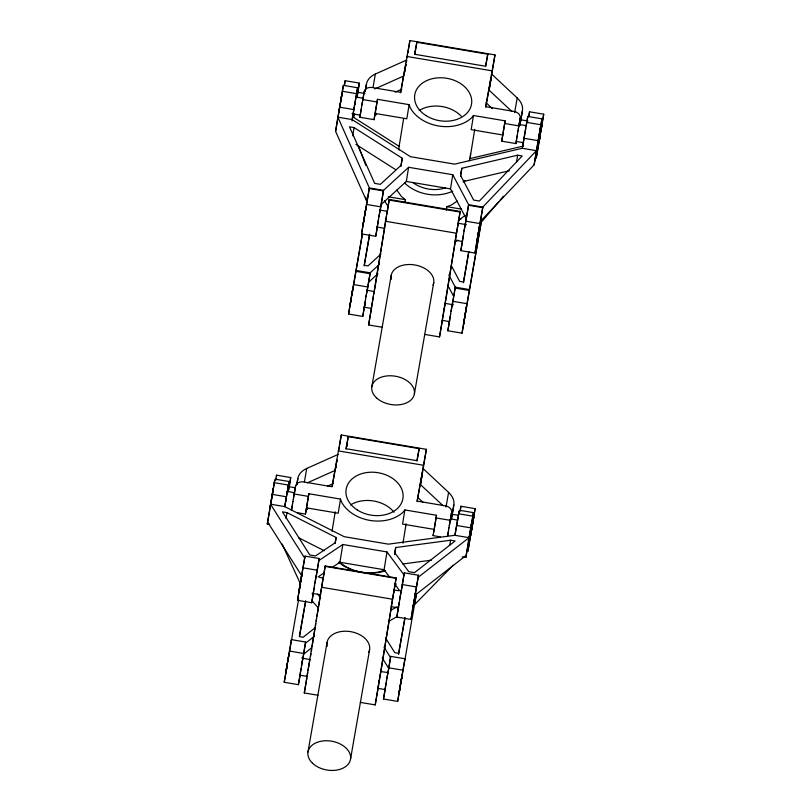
<?xml version="1.0" encoding="UTF-8"?>
<svg xmlns="http://www.w3.org/2000/svg" width="811" height="811" viewBox="0 0 811 811"><rect width="100%" height="100%" fill="white"/><g stroke="black" fill="none" stroke-linecap="round" stroke-linejoin="round"><path stroke-width="1.22" d="M294.484 492.733L287.408 491.375M313.482 592.811L311.698 602.715L297.515 600.322L300.384 582.967M297.191 512.684L305.463 514.083L308.859 493.747L340.508 499.079L341.512 501.979A35.958 26.895 9.2 0 0 402.925 512.339L404.861 509.937L436.511 515.269L434.402 528.235M341.836 94.563L341.715 95.455M341.918 94.167L341.755 94.978M355.978 97.786L357.57 87.75L343.388 85.358L340.549 102.561M357.408 95.222L359.344 83.097L345.162 80.705L344.482 85.155M311.698 602.715L314.526 585.542M516.232 141.844L515.908 143.577L501.725 141.185L505.121 120.849L473.472 115.507L471.546 117.909A35.958 26.895 9.2 0 1 410.133 107.549L409.119 104.66L377.48 99.317L374.084 119.653L359.902 117.26L360.854 111.32M351.984 113.743L360.256 115.142L360.581 113.003M363.105 98.313L356.029 96.955M364.869 304.49L362.75 316.422L348.568 314.029L351.416 296.826M350.129 304.662L350.372 303.436M352.967 287.996L352.714 289.223M377.439 226.715L375.726 236.295L361.544 233.903L365.021 212.624M363.105 224.535L363.419 222.559M374.084 119.653L377.48 99.317M362.75 316.422L365.589 299.249M375.726 236.295L379.213 215.016M364.301 307.217L371.387 308.413L373.425 296.106M374.236 291.585L367.16 290.226M377.277 227.09L384.373 228.286L386.401 215.979M413.59 604.874L410.974 619.452L396.792 617.07L404.284 572.86L418.476 575.252L413.316 605.827M410.974 619.452L413.843 602.107M449.395 321.572L442.309 320.375L445.168 303.385L453.44 304.784M445.168 303.385L444.844 305.524M462.371 241.445L455.285 240.249L458.144 223.258L466.416 224.657M481.683 219.801L462.037 333.169L447.844 330.776L450.683 313.604M440.201 536.811L433.115 535.615L436.511 515.269M343.388 85.358L337.873 117.179L352.055 119.572L410.467 156.695L454.616 164.146L522.243 148.281L527.768 116.46L541.951 118.852L536.436 150.674L482.819 207.079L475.013 253.042L460.83 250.65L463.659 233.477M462.037 333.169L464.875 315.966M452.264 514.397L458.195 515.238M475.013 253.042L478.49 231.764M501.725 141.185L505.121 120.849M515.908 143.577L516.871 137.637M526.217 125.664L519.131 124.468L518.999 125.35M527.991 121.011L520.895 119.815L520.774 120.707M527.768 116.46L526.177 126.496M534.652 159.726L536.294 157.8L543.725 114.199L529.542 111.806L529.279 113.662M541.951 118.852L539.112 136.055M291.291 640.893L291.413 639.626L305.605 642.018L302.858 659.13M388.996 667.281L390.699 656.373L404.882 658.765L404.76 660.032M309.924 659.596L301.672 657.995M312.063 593.317L320.335 594.716L321.288 588.745M323.173 577.908L321.653 586.556M385.772 685.204L384.941 690.394L385.113 689.563L377.997 688.357L379.325 680.206M380.846 671.559L387.952 672.552M398.343 607.865L391.247 606.669L394.085 589.871M415.364 593.459L415.141 594.564M443.1 505.74L420.503 484.633L426.373 449.324L341.279 434.98L339.697 444.935M511.721 111.32L489.114 90.214L494.994 54.905L409.89 40.55L409.271 44.605M269.637 524.382L267.275 523.987L274.777 479.788L273.185 489.824M299.512 588.654L305.007 556.113L319.189 558.505L316.178 577.118M401.273 591.472L404.284 572.86M462.29 556.883L465.838 557.481L473.34 513.272L470.492 530.475M276.419 476.158L276.551 475.165L290.733 477.557L289.274 486.712M289.203 486.691L289.284 486.174L288.584 490.037M300.161 674.833L298.387 684.666L284.205 682.274L286.871 666.206M298.387 684.666L305.605 642.018M302.827 658.461L302.909 657.954L301.449 666.226M453.146 565.237L414.634 604.58L416.408 593.733L397.664 701.403L383.481 699.011L386.148 682.953M387.932 672.816L388.003 672.309L386.938 678.27M397.664 701.403L400.33 685.346M472.448 524.727L475.114 508.659L460.932 506.267L460.121 511.457M270.884 503.134L270.266 506.54L270.692 503.844M273.104 489.874L273.317 488.415L273.145 489.408M287.368 491.76L287.5 490.807L284.803 506.652M355.988 97.34L356.12 96.387L353.069 114.513L353.343 113.033M357.763 92.687L357.894 91.734L357.002 96.722M307.389 508.315L307.237 509.43L307.562 507.696M301.378 577.635L302.016 573.559L301.672 575.435M376.01 113.895L375.848 115.01L376.172 113.276M350.24 303.932L350.017 305.392L350.2 304.409M352.856 288.726L353.069 287.266L352.897 288.25M363.216 223.806L363.004 225.265L363.358 223.309M316.067 576.905L316.199 575.952L314.932 583.18M307.105 676.202L307.704 672.451M367.119 290.612L367.251 289.659L366.369 294.646M380.106 210.485L380.237 209.532L379.345 214.52M401.161 591.249L401.293 590.307L400.411 595.294M452.224 304.966L452.356 304.013L451.463 309.001M465.2 224.84L465.332 223.887L464.439 228.874M463.71 323.072L463.486 324.532L463.669 323.548M466.315 307.866L466.538 306.406L466.122 309.113M447.662 535.716L447.976 533.739M457.566 520.469L457.698 519.516L454.991 535.361M526.187 126.04L526.319 125.097L526.035 126.577M537.663 144.155L537.45 145.605L537.622 144.622M540.278 128.939L540.501 127.489L540.075 130.186M542.052 124.296L542.265 122.836L541.849 125.543M405.642 65.803L405.905 63.978L403.696 75.443M339.018 111.168L339.576 107.731M341.806 94.948L340.914 100.382M291.443 510.575L292.244 505.75M291.96 507.433L291.727 509.146M285.948 671.843L287.135 664.655M299.401 588.877L299.056 591.128L299.3 589.81M350.159 304.439L350.443 302.685M352.653 289.973L352.937 288.219M365.629 209.846L365.913 208.092M336.677 462.463L337.031 460.232M393.771 591.908L393.974 590.631M457.82 225.397L458.022 224.15M412.86 608.017L412.525 610.257L412.769 608.949M415.344 593.642L414.431 599.217M463.618 323.579L463.902 321.825M476.878 241.698L476.462 244.405L477.071 240.999M479.098 228.986L479.514 226.279L478.906 229.685M516.597 139.32L516.272 141.459L523.359 142.655M528.863 116.257L529.137 114.523M469.255 537.328L468.829 540.035L469.437 536.629M471.465 524.616L471.749 522.862M537.581 144.662L537.865 142.908M539.356 140.009L539.639 138.255M275.74 480.365L276.085 478.287M367.069 202.081L335.582 131.321L337.873 117.179L369.36 187.939L365.568 210.982M294.454 493.118L295.599 486.053A7.187 5.383 9.2 0 1 303.608 481.947L331.973 486.732L341.279 434.98M352.714 135.843L354.052 127.591L349.5 126.83L374.662 183.377L380.369 184.34L401.019 165.373L402.266 158.236L354.052 127.591M296.816 484.785L297.819 478.642A24.553 16.301 9.9 0 1 306.751 468.454L338.167 454.393M363.064 98.699L364.21 91.623A7.187 5.383 9.2 0 1 372.229 87.527L400.593 92.312L409.89 40.55M365.234 91.592L366.43 84.212A24.553 16.301 9.9 0 1 375.361 74.034L406.787 59.963L406.362 62.406M305.463 514.083L308.859 493.747M335.764 468.048L336.129 465.808M338.937 449.659L339.322 447.297M367.292 290.328L370.181 272.82L379.467 264.285M380.318 210.039L383.542 190.332L408.622 167.289L452.771 174.74L468.636 204.686L465.22 225.499M404.74 71.388L405.105 69.148M317.983 695.26L304.297 692.949L325.201 565.966L396.123 577.919L393.781 592.334M407.173 57.601L407.548 55.239M407.933 52.877L409.079 45.791M310.593 656.058L310.978 653.656M311.373 651.253L311.759 648.851M312.022 646.833L315.013 628.434M315.408 625.98L315.803 623.527M316.199 621.074L316.604 618.611M317 616.157L320.578 594.078M323.254 577.979L325.201 565.966M332.054 531.266L335.207 511.802M346.763 446.334L347.159 443.891M382.295 327.259L368.61 324.947L389.25 199.476L460.161 211.438L457.87 225.58M340.508 499.079L338.217 513.221L306.568 507.879M374.55 290.206L384.678 227.313M387.344 211.255L389.25 199.476M403.625 118.588L399.286 145.351A35.958 26.895 9.2 0 0 399.022 150.045M414.979 54.347L415.374 51.904M409.119 104.66L406.828 118.791L375.189 113.459M400.928 166.488L402.266 158.236M381.251 204.473L406.331 181.431L408.622 167.289M404.932 202.02L405.318 199.658L401.455 196.475L396.772 190.038M446.303 210.201L446.871 206.673L451.595 204.93L457.242 201.047M466.345 218.828L450.49 188.882L452.771 174.74M404.861 509.937L402.57 524.078L434.22 529.411L433.753 532.067M460.496 176.534L461.834 168.282L517.651 155.185L522.203 155.955L479.362 201.037L473.654 200.074L460.587 175.419L461.834 168.282M360.277 702.387L375.209 704.911L396.123 577.919M391.5 606.04L380.917 671.62M402.966 543.228L406.118 523.764M473.472 115.507L471.181 129.648L502.83 134.991M424.599 334.396L439.521 336.91L460.161 211.438M444.134 310.42L444.519 308.058M444.894 305.706L455.589 239.275M470.198 157.314L474.729 129.334M420.503 484.633L422.389 472.752L417.158 501.583M453.947 295.417L455.275 287.165L448.818 274.97M489.114 90.214L491.01 78.332L485.769 107.164M450.47 519.435L451.615 512.37A7.187 5.383 9.2 0 0 445.442 505.871L417.077 501.086L426.373 449.324M452.234 514.782L453.825 504.959A24.553 16.301 9.9 0 0 448.584 492.378L423.271 468.738M519.081 125.016L520.226 117.94A7.187 5.383 9.2 0 0 514.052 111.442L485.688 106.667L494.994 54.905M520.855 120.363L522.446 110.529A24.553 16.301 9.9 0 0 517.195 97.959L491.882 74.318M516.506 162.261L517.651 155.185M480.528 221.221L534.145 164.815L536.436 150.674L522.243 148.281M270.621 504.26L270.965 502.161M272.628 492.804L272.901 491.121M341.299 98.07L341.593 96.276M299.675 587.174L298.965 591.685L299.867 586.566M350.372 303.111L350.717 301.013M363.348 222.984L363.693 220.886M365.355 211.529L365.7 209.42M352.38 291.656L352.724 289.547M413.144 606.314L412.424 610.815L413.022 607.52M414.766 597.2L415.475 592.699L414.887 595.994M463.831 322.251L464.176 320.142M476.807 242.124L477.162 240.015M478.825 230.669L479.169 228.56M465.838 310.795L466.193 308.687M447.702 535.331L448.25 532.067M457.911 518.837L459.158 510.879L454.87 535.29L388.388 544.151L344.229 536.7L284.671 506.581L270.489 504.189L304.723 558.14M469.174 537.754L469.528 535.645M471.191 526.298L471.536 524.19M475.114 508.659L467.896 551.308L472.053 527.089M472.955 521.645L473.654 517.276L472.205 525.558M537.794 143.334L538.139 141.226M539.802 131.869L540.156 129.76M539.568 138.681L539.913 136.572M541.576 127.215L541.92 125.117M270.904 502.475L271.3 500.164M272.293 494.801L272.678 492.49M339.525 108.045L339.91 105.734M287.368 492.206L288.959 482.17L284.671 506.581M286.019 518.553L286.993 512.633L282.441 511.863L309.802 554.988L315.509 555.94L335.217 542.741L336.149 537.49L286.993 512.633M292.031 506.916L292.568 503.753M360.652 112.496L361.189 109.323M286.496 668.467L285.665 673.647L285.827 672.826M299.604 587.61L300.009 585.157M287.895 660.752L288.716 655.562L287.662 661.523M300.962 580.088L301.844 574.502M363.642 221.19L364.027 218.879M365.021 213.526L365.416 211.215M350.656 301.317L351.011 299.188M352.045 293.653L352.43 291.342M314.141 587.874L313.239 593.632M302.077 663.145L302.402 661.147M365.193 301.58L364.291 307.339M335.176 543.411L336.149 537.49M332.632 567.153L339.91 562.266L342.84 544.495L386.999 551.946L404.01 574.887M389.25 576.702L384.069 569.717L386.999 551.946M394.551 554.643L395.717 547.537L450.592 540.227L455.153 540.988L414.502 572.647L408.795 571.684L394.785 552.788L395.717 547.537M399.235 602.218L398.242 608.432L398.525 606.952M463.274 235.808L462.371 241.566M450.298 315.935L449.304 322.139L449.578 320.659M399.955 687.596L399.124 692.787L402.134 674.945L400.979 682.142M413.063 606.75L413.478 604.296M477.101 240.33L477.486 238.018M478.49 232.666L478.875 230.354M464.125 320.457L464.51 318.145M465.514 312.793L465.899 310.481M448.047 533.232L448.584 530.059M516.658 138.803L517.195 135.64M449.811 544.962L450.592 540.227M469.468 535.959L469.853 533.648M470.856 528.296L471.242 525.984M538.088 141.54L538.474 139.228M539.477 133.866L539.862 131.554M539.852 136.887L540.248 134.575M541.241 129.223L541.626 126.911M271.259 500.336L272.435 493.412M272.263 495.308L272.841 491.902M339.88 105.917L340.275 103.555M354.873 104.416L355.259 102.145M292.447 504.422L292.933 501.563M361.057 109.992L362.436 101.872M300.597 582.268L301.023 579.764M363.997 219.061L364.392 216.699M364.656 215.706L365.062 213.344M351.68 295.833L352.086 293.47M301.053 668.599L299.847 676.039L300.009 675.218M378.565 219.122L377.186 227.658L377.46 226.178M308.038 670.433L309.944 659.394M414.482 598.903L413.691 603.627L418.476 575.252M400.593 683.795L399.276 691.945L400.441 685.305M400.816 683.095L402.185 674.701L401.121 680.662M477.456 238.201L477.851 235.839M478.52 232.483L477.73 237.177M465.149 314.972L465.544 312.61M448.463 530.729L448.949 527.88M517.073 136.309L517.56 133.46M469.822 533.831L470.613 529.137M471.809 527.92L470.593 535.372L471.657 529.411M471.992 526.815L470.694 534.814L471.89 528.042M472.266 525.822L473.583 517.783L472.367 524.605M538.443 139.401L538.839 137.039M540.207 134.758L540.998 130.064M540.876 131.402L541.272 129.04M271.492 499.911L272.08 496.444M339.91 106.636L340.671 101.223M285.867 501.147L286.263 498.836M352.055 119.572L357.57 87.75M354.022 113.814L353.444 117.281L399.113 146.304M292.903 501.695L293.369 498.917M300.212 583.656L305.007 556.113M300.232 584.457L300.759 580.757M286.557 667.727L287.337 663.104M287.114 665.375L298.63 599.157M286.982 666.723L287.347 663.956M351.264 297.363L352.045 292.751M314.394 586.049L319.189 558.505M365.447 299.756L366.227 295.143M379.163 681.716L380.866 671.356M399.488 600.404L400.269 595.781M385.843 684.474L386.624 679.851M388.165 672.228L388.793 668.487L382.214 657.954M463.527 233.984L464.308 229.371M450.551 314.11L451.332 309.498M452.193 305.838L453.755 296.593L447.875 285.502M400.026 686.866L400.806 682.244M464.733 316.503L465.514 311.89M464.754 317.304L465.159 314.942M448.919 528.002L449.831 522.608M517.53 133.582L517.996 130.814M469.853 534.55L470.633 529.938M471.982 527.819L472.762 523.196M538.828 137.079L539.234 134.717M539.254 135.508L534.145 164.815M270.732 504.341L271.543 499.312M339.768 107.133L340.174 104.771M340.65 101.334L341.046 98.983M353.961 109.515L354.336 107.285M293.308 499.353L293.815 496.302M361.929 104.923L364.21 91.623M287.266 663.834L291.413 639.626M364.768 214.489L369.36 187.939L383.542 190.332L378.96 216.76M363.886 220.278L364.281 217.926M351.792 294.616L362.253 234.491M350.91 300.405L351.305 298.053M365.984 296.887L370.181 272.82L355.999 270.428M346.165 449.01L348.264 436.673L419.175 448.635L417.077 460.972M346.702 446.395L347.118 443.931M414.776 54.58L416.874 42.253L487.786 54.215L485.698 66.543M414.897 54.438L415.313 51.965M386.543 680.581L390.699 656.373M464.064 231.115L468.636 204.686L482.819 207.079L478.226 233.619M451.088 311.242L455.275 287.165L469.457 289.557L481.744 218.929M400.725 682.974L404.882 658.765M477.355 239.417L477.75 237.065M465.25 313.745L469.457 289.557M464.368 319.544L464.774 317.192M449.324 525.67L451.615 512.37M517.935 131.24L518.442 128.189M470.593 529.248L470.998 526.897M470.116 532.695L465.838 557.481M538.332 140.617L538.737 138.265M539.214 134.829L539.609 132.477M540.988 130.176L541.383 127.824M540.501 133.612L536.294 157.8M270.823 503.519L271.198 501.299M272.395 493.666L272.77 491.446M269.891 509.267L270.55 505.435M339.495 108.715L339.809 106.87M341.005 99.236L341.39 97.026M339.16 111.006L335.582 131.321M285.006 505.902L285.34 503.945M353.343 113.398L352.045 120.9M293.673 497.255L295.599 486.053M301.114 578.669L301.469 576.591M286.719 667.686L286.06 671.549L286.618 668.254M365.122 212.391L365.497 210.171M363.551 222.234L363.926 220.024M352.146 292.518L352.521 290.297M414.573 597.808L414.928 595.72M412.971 607.794L413.336 605.705M478.591 231.52L478.966 229.31M477.01 241.374L477.395 239.164M465.605 311.647L465.99 309.437M464.034 321.501L464.409 319.291M518.3 129.142L520.226 117.94M451.453 518.918L452.285 514.235M520.064 124.488L520.895 119.815M525.771 128.118L523.359 142.766M522.882 145.939L523.541 142.107M470.958 527.15L471.333 524.94M469.376 537.004L469.762 534.794M539.568 132.73L540.217 128.959M537.997 142.584L538.372 140.364M541.342 128.077L541.718 125.867M539.761 137.931L540.146 135.711M356.81 97.442L359.344 83.097M353.616 117.402L354.245 113.783M296.755 484.755L297.819 478.642M365.153 91.552L366.43 84.212M304.409 481.906L306.751 468.454M373.03 87.487L375.361 74.034M365.386 212.097L361.544 233.903M362.446 234.004L348.568 314.029M369.603 234.176L364.2 265.258L368.012 265.907L380.977 253.995M364.18 265.988L369.593 234.896M332.277 485.992L336.95 460.131M400.675 92.809L403.483 76.68M335.825 467.835L336.251 465.392M404.659 72.189L405.084 69.746M405.51 67.303L405.936 64.85M304.297 692.949L306.893 678.047M368.61 324.947L371.539 308.089M307.977 752.01L327.056 642.484M371.833 386.766L391.186 275.497M350.524 759.187L369.603 649.662M414.38 393.943L433.743 282.674M375.209 704.911L378.666 685.042M439.521 336.91L442.461 320.051M462.534 241.07L460.83 250.65M449.547 321.247L447.844 330.776M468.667 252.16L463.476 282.005L459.665 281.366L451.463 265.886M463.466 282.725L468.87 251.643M446.03 507.057L448.584 492.378M514.64 112.628L517.195 97.959M451.271 519.628L453.825 504.959M519.892 125.198L522.446 110.529M540.349 133.359L543.725 114.199M341.33 97.401L341.664 95.475M339.434 109.09L338.886 112.121L339.069 111.137M269.708 510.271L267.275 523.987M344.269 85.611L345.162 80.705M288.158 491.963L290.733 477.557M362.598 100.99L363.115 98.151M293.987 495.409L294.505 492.571M365.437 210.546L366.055 207.14L365.873 208.123M363.277 223.785L363.612 221.859M301.428 576.854L301.743 575.04M352.461 290.673L352.795 288.746M350.301 303.912L350.636 301.986M285.178 677.013L286.78 667.869M305.575 601.144L299.35 636.605L303.162 637.253L314.921 627.937M299.502 636.442L305.737 600.981M364.484 306.305L364.757 304.754M386.715 214.134L387.232 211.296L380.136 210.1M373.739 294.261L374.256 291.423M385.255 689.188L383.481 699.011M404.861 617.891L398.627 653.352L394.815 652.703L385.6 637.973M398.576 654.406L405.024 617.729M465.93 309.812L466.264 307.886M463.76 323.052L464.095 321.126M518.614 127.307L519.131 124.468M450.004 521.726L450.429 519.304M528.65 116.713L529.542 111.806M537.723 144.135L538.058 142.199M539.893 130.895L540.41 127.935M471.272 525.315L471.88 521.909L471.708 522.892M541.657 126.242L541.991 124.316M539.832 137.556L539.214 140.962L539.568 139.005M300.131 585.735L297.515 600.322M284.975 678.158L284.205 682.274M398.576 607.155L396.792 617.07M341.583 95.951L341.847 94.441M338.978 111.675L339.241 110.164M272.962 490.371L273.236 488.861M270.357 506.094L270.55 505.06M360.226 115.527L359.902 117.26M365.7 209.096L365.964 207.586M479.159 228.236L479.423 226.725M476.554 243.959L476.817 242.448M466.183 308.362L466.447 306.852L466.355 307.389M463.578 324.086L463.841 322.575M433.439 533.881L433.115 535.615M537.541 145.159L537.805 143.659M541.91 124.793L542.184 123.282M471.526 523.865L471.789 522.355M468.92 539.589L469.184 538.078M416.874 42.253L414.573 54.266L485.485 66.228L487.786 54.215M348.264 436.673L345.952 448.696L416.874 460.658L419.175 448.635M376.111 280.19L376.274 279.602M447.023 292.153L447.185 291.565M276.551 475.165L275.781 479.281L289.963 481.673M460.932 506.267L460.161 510.383L474.344 512.775M395.221 586.13L396.123 583.849M463.831 182.08L465.129 180.458M536.183 150.299L537.815 148.383M481.298 222.163L498.532 201.99M500.174 200.064L503.459 196.221M468.048 540.978L469.802 539.193M368.65 282.238L377.946 273.712M305.473 643.285L314.293 636.3M303.699 654.132L311.536 647.918M418.192 577.28L469.052 537.683L454.87 535.29M415.262 595.051L466.122 555.454M458.164 220.704L465.179 215.351M318.905 560.533L342.84 544.495M318.064 576.915L324.309 572.728M454.707 242.246L457.86 240.178M390.72 610.348L397.147 606.76M388.945 621.185L397.522 616.401M374.844 88.926L404.02 75.859M395.129 92.201L401.861 89.19M307.349 482.849L335.409 470.289M327.634 486.124L333.25 483.62M452.71 191.224C437.017 198.249 417.209 194.954 404.709 183.134M385.448 570.711L379.801 572.404L370.85 573.245L366.329 572.87M469.528 158.672L523.632 145.99M463.182 181.573L509.298 170.756M402.763 563.98L431.452 560.158M406.828 56.456L491.932 70.81M357.793 92.302L364.889 93.498M342.323 91.268L356.505 93.66M526.694 122.37L540.886 124.762M362.831 99.571L377.014 101.963M504.665 123.495L518.847 125.887M339.556 107.164L353.738 109.556M523.936 138.265L538.119 140.658M406.331 181.431L450.49 188.882M369.198 188.527L383.38 190.92M468.484 205.274L482.667 207.667M388.297 196.789L405.318 199.658M446.871 206.673L461.469 209.126M389.087 200.064L460.009 212.026M458.722 218.352L461.155 218.757M366.43 204.423L380.612 206.815M465.717 221.17L479.899 223.562M385.407 221.251L456.319 233.213M355.765 271.3L369.948 273.692M455.042 288.047L469.224 290.439M353.454 284.549L367.636 286.942M452.741 301.297L466.923 303.689M338.217 450.886L423.312 465.24M274.24 482.667L288.422 485.059M458.61 513.769L472.793 516.161M287.996 486.529L295.092 487.725M450.51 518.888L457.607 520.084M294.211 494L308.403 496.393M436.044 517.925L450.227 520.317M272.161 494.365L286.344 496.758M456.532 525.467L470.715 527.86M339.91 562.266L384.069 569.717M325.079 566.372L395.991 578.334M302.929 567.812L317.111 570.204M402.205 584.559L416.398 586.951M319.443 577.381L321.866 577.797M395.048 590.134L398.698 590.753M321.44 587.235L392.352 599.197M289.405 651.051L303.588 653.443M388.692 667.798L402.874 670.19M299.989 675.198L307.085 676.394M359.202 571.877L352.491 570.153L344.34 566.423L338.613 562.266M298.59 537.744L324.288 550.74M355.958 144.399L395.778 169.712M486.053 102.703L492.378 108.613M417.442 497.123L422.866 502.191M317.446 594.088L320.669 597.748M311.647 600.363L318.094 607.682M394.42 583.677L399.6 590.661M384.434 200.804L387.861 206.045M267.559 521.96L301.793 575.911M383.988 647.117L390.567 657.64M282.147 544.1L300.638 584.295M358.239 145.534L365.893 165.545M365.589 197.144L366.937 200.672M327.168 646.337A21.573 14.608 9.9 0 1 349.967 631.546A21.573 14.608 9.9 0 1 368.731 652.409M450.612 515.461A24.553 16.301 9.9 0 1 451.18 519.79M384.637 570.194A35.958 26.895 9.2 0 1 339.505 561.932M350.595 504.898A28.77 21.512 9.2 0 1 394.045 512.228M519.719 123.211A24.553 16.301 9.9 0 1 519.8 125.37M470.502 153.806A35.958 26.895 9.2 0 1 469.295 160.72M419.206 110.478A28.77 21.512 9.2 0 1 461.226 116.166M391.318 279.278A21.573 14.324 9.9 0 1 413.823 264.802A21.573 14.324 9.9 0 1 433.013 285.077M445.32 187.939A28.77 21.512 9.2 0 1 412.789 182.455M312.559 763.252A21.573 14.608 9.9 0 0 349.196 762.796A21.573 14.608 9.9 0 0 326.002 740.747A21.573 14.608 9.9 0 0 312.559 763.252M357.154 509.876A28.77 21.512 9.2 0 0 402.895 498.694A28.77 21.512 9.2 0 0 363.541 473.168A28.77 21.512 9.2 0 0 357.154 509.876M425.765 115.446A28.77 21.512 9.2 0 0 471.505 104.274A28.77 21.512 9.2 0 0 432.151 78.738A28.77 21.512 9.2 0 0 425.765 115.446M376.446 397.816A21.573 14.324 9.9 0 0 413.063 397.481A21.573 14.324 9.9 0 0 389.817 375.767A21.573 14.324 9.9 0 0 376.446 397.816"/></g></svg>
